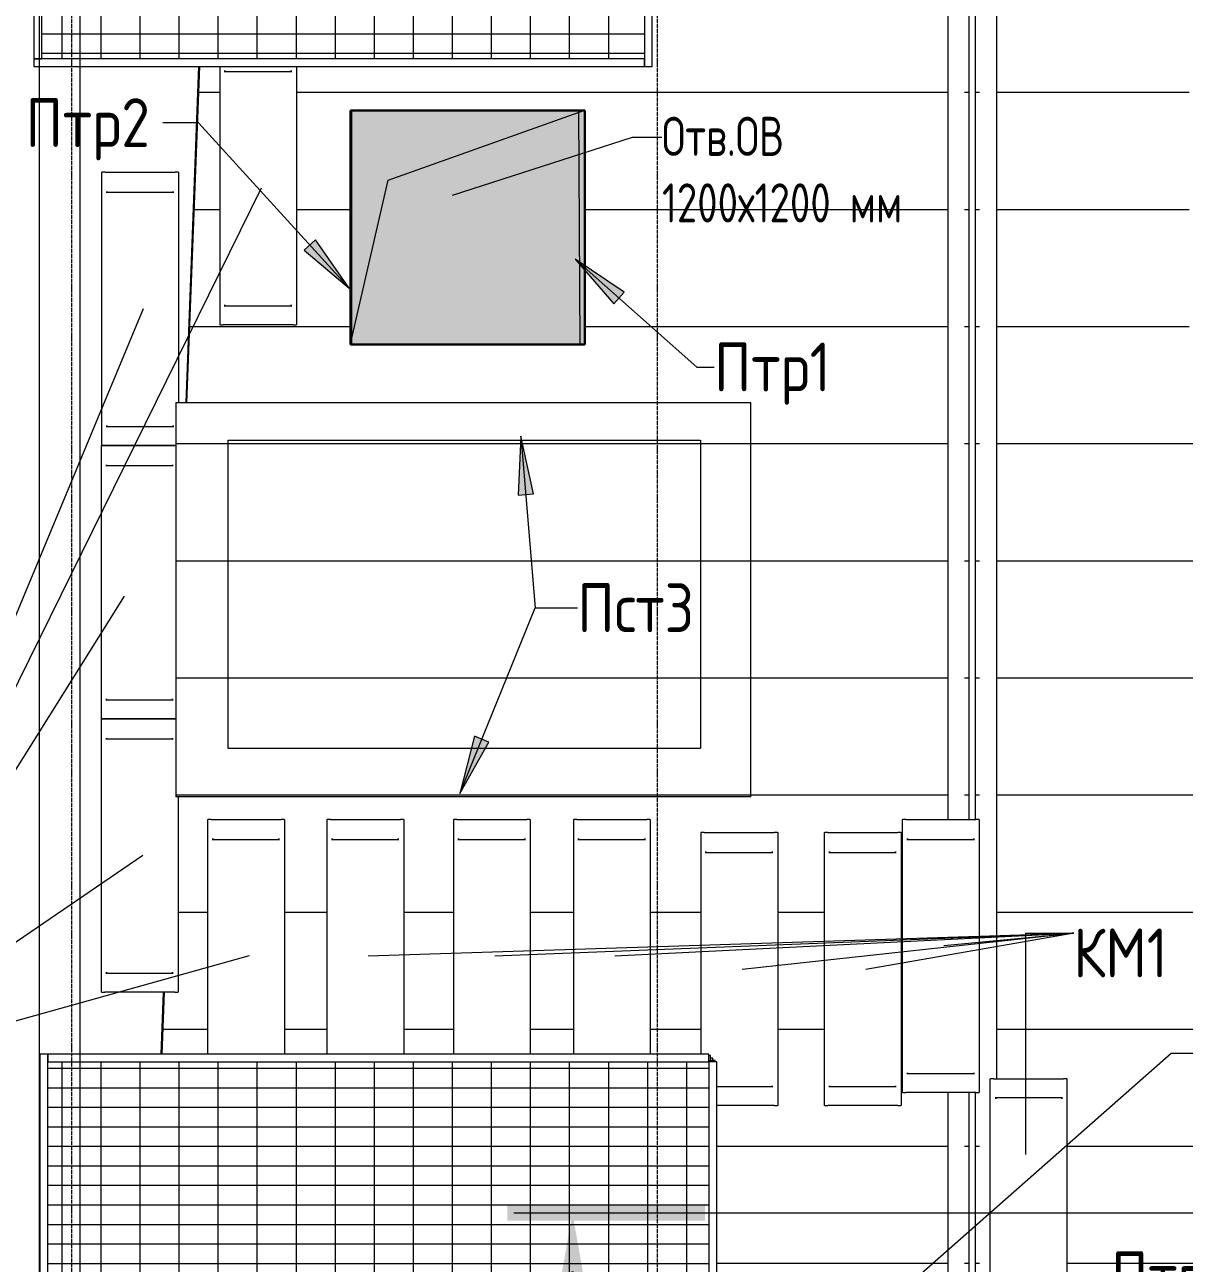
# Model space of a CAD drawing. Header units: millimetres. Extents: x -10178924 to 11692288, y -947381 to 58396.
# Drawn here: x 45609 to 51549, y -536399 to -530054 of the extents above; entities that cross this region are included whole.
import ezdxf

# ---------------------------------------------------------------- set-up
doc = ezdxf.new("R2010")
doc.units = ezdxf.units.MM
doc.linetypes.add('ADSK_Линия сетки', pattern=[25, 20, -2.5, 0, -2.5])
doc.linetypes.add('ADSK_Штриховая_ш3 п1_5', pattern=[4.5, 3, -1.5])
for name, color, linetype, lineweight in [('Аннотация', 7, 'Continuous', 18), ('Антураж', 7, 'Continuous', 18), ('Крыша', 7, 'Continuous', 9), ('Крыша штриховка', 7, 'Continuous', 9), ('Марки', 7, 'Continuous', 20), ('Обобщенные модели', 7, 'Continuous', 18), ('Ограждение', 7, 'Continuous', 9), ('Оси', 253, 'Continuous', 9), ('Перекрытие', 7, 'Continuous', 18), ('Перекрытие штриховка', 7, 'Continuous', 18), ('Разрезы', 7, 'Continuous', 9), ('Узлы', 7, 'Continuous', 18)]:
    doc.layers.add(name, color=color, linetype=linetype, lineweight=lineweight)
doc.layers.add('Линии', color=7, linetype='Continuous', lineweight=9, true_color=0x00a600)
doc.styles.add('GOST Common_3', font='GOST_Common.ttf', dxfattribs={"width": 0.8, "height": 350})
doc.styles.add('GOST Common_4', font='GOST_Common.ttf', dxfattribs={"width": 0.9, "height": 200})
pattern_1 = [(0, (0, 0), (0, 100), []), (90, (0, 0), (-200, 1e-14), [])]

# ---------------------------------------------------------------- blocks, each defined once
blk = doc.blocks.new('Planka_konka_K1 - Кровля - Планка конька К1-2963682-План кровли АР')
at = {"layer": 'Обобщенные модели'}
for p, q in [((3030.2, 125.1), (-12389.4, 125.1)), ((12650, 125.1), (4430.2, 125.1)), ((3030.2, 17), (-12425, 17)), ((12650, 17), (4430.2, 17)), ((-12401.2, -17), (3030.2, -17)), ((4430.2, -17), (12650, -17)), ((12650, -125.1), (3099.9, -125.1))]:
    blk.add_line(p, q, dxfattribs=at)
blk = doc.blocks.new('Construction_Roof-Accessories_Lindab_KO - Construction_Roof-Accessories_Lindab_KO-4209799-План кровли АР')
at = {"layer": 'Обобщенные модели', "lineweight": 9}
for p, q in [((46637.3, 33031.7), (46630.3, 33031.7)), ((46630.3, 33030.5), (46976.4, 33030.5)), ((46976.4, 33031.7), (46969.6, 33031.7))]:
    blk.add_line(p, q, dxfattribs=at)
blk = doc.blocks.new('Construction_Roof-Accessories_Lindab_BR - Construction_Roof-Accessories_Lindab_BR-4209801-План кровли АР')
at = {"layer": 'Обобщенные модели', "lineweight": 9}
for p, q in [((46607.4, 34256.2), (46607.4, 32933.2)), ((47001.5, 34256), (47001.5, 32933.2)), ((46609.6, 32933.2), (46607.4, 32933.2)), ((46609.6, 32933.2), (46625.2, 32933.2)), ((46628, 32933.2), (46625.2, 32933.2)), ((46634.8, 32933.2), (46628, 32933.2)), ((46972.1, 32933.2), (46634.8, 32933.2)), ((46979.2, 32933.2), (46972.1, 32933.2)), ((46983.8, 32933.2), (46979.2, 32933.2)), ((46983.8, 32933.2), (46999.6, 32933.2)), ((47001.5, 32933.2), (46999.6, 32933.2))]:
    blk.add_line(p, q, dxfattribs=at)
blk = doc.blocks.new('Construction_Roof-Accessories_Lindab_BR - Construction_Roof-Accessories_Lindab_BR-V32-План кровли АР')
at = {"layer": 'Обобщенные модели', "lineweight": 9}
for p, q in [((46000.6, 32314), (46002.8, 32314)), ((46000.6, 32314), (46000.6, 30914)), ((46018.4, 32314), (46002.8, 32314)), ((46018.4, 32314), (46021.2, 32314)), ((46021.2, 32314), (46028, 32314)), ((46028, 32314), (46365.3, 32314)), ((46365.3, 32314), (46372.4, 32314)), ((46372.4, 32314), (46377, 32314)), ((46381.8, 32314), (46377, 32314)), ((46002.8, 30914), (46000.6, 30914)), ((46002.8, 30914), (46018.4, 30914)), ((46021.2, 30914), (46018.4, 30914)), ((46028, 30914), (46021.2, 30914)), ((46365.3, 30914), (46028, 30914)), ((46372.4, 30914), (46365.3, 30914)), ((46377, 30914), (46372.4, 30914)), ((46377, 30914), (46381.8, 30914))]:
    blk.add_line(p, q, dxfattribs=at)
blk = doc.blocks.new('Construction_Roof-Accessories_Lindab_BR - Construction_Roof-Accessories_Lindab_BR-V33-План кровли АР')
at = {"layer": 'Обобщенные модели', "lineweight": 9}
for p, q in [((46002.5, 33714.6), (46004.6, 33714.6)), ((46002.5, 33714.6), (46002.5, 32314.6)), ((46020.3, 33714.6), (46004.6, 33714.6)), ((46020.3, 33714.6), (46023.1, 33714.6)), ((46023.1, 33714.6), (46029.9, 33714.6)), ((46029.9, 33714.6), (46367.2, 33714.6)), ((46367.2, 33714.6), (46374.3, 33714.6)), ((46374.3, 33714.6), (46378.9, 33714.6)), ((46394.7, 33714.6), (46378.9, 33714.6)), ((46394.7, 33714.6), (46396.6, 33714.6)), ((46396.6, 33714.6), (46396.6, 32535)), ((46004.6, 32314.6), (46002.5, 32314.6)), ((46004.6, 32314.6), (46020.3, 32314.6)), ((46023.1, 32314.6), (46020.3, 32314.6)), ((46029.9, 32314.6), (46023.1, 32314.6)), ((46367.2, 32314.6), (46029.9, 32314.6)), ((46374.3, 32314.6), (46367.2, 32314.6)), ((46378.9, 32314.6), (46374.3, 32314.6)), ((46378.9, 32314.6), (46381.8, 32314.6))]:
    blk.add_line(p, q, dxfattribs=at)
blk = doc.blocks.new('Construction_Roof-Accessories_Lindab_BR - Construction_Roof-Accessories_Lindab_BR-V34-План кровли АР')
at = {"layer": 'Обобщенные модели', "lineweight": 9}
for p, q in [((46000.6, 30913.3), (46002.8, 30913.3)), ((46000.6, 30913.3), (46000.6, 29513.3)), ((46018.4, 30913.3), (46002.8, 30913.3)), ((46018.4, 30913.3), (46021.2, 30913.3)), ((46021.2, 30913.3), (46028, 30913.3)), ((46028, 30913.3), (46365.3, 30913.3)), ((46365.3, 30913.3), (46372.4, 30913.3)), ((46372.4, 30913.3), (46377, 30913.3)), ((46381.8, 30913.3), (46377, 30913.3)), ((46394.7, 30515), (46394.7, 29513.3)), ((46002.8, 29513.3), (46000.6, 29513.3)), ((46002.8, 29513.3), (46018.4, 29513.3)), ((46021.2, 29513.3), (46018.4, 29513.3)), ((46028, 29513.3), (46021.2, 29513.3)), ((46365.3, 29513.3), (46028, 29513.3)), ((46372.4, 29513.3), (46365.3, 29513.3)), ((46377, 29513.3), (46372.4, 29513.3)), ((46377, 29513.3), (46392.8, 29513.3)), ((46394.7, 29513.3), (46392.8, 29513.3))]:
    blk.add_line(p, q, dxfattribs=at)
blk = doc.blocks.new('Construction_Roof-Accessories_Lindab_BR - Construction_Roof-Accessories_Lindab_BR-V35-План кровли АР')
at = {"layer": 'Обобщенные модели', "lineweight": 9}
for p, q in [((47156.4, 30398.9), (47158.5, 30398.9)), ((47156.4, 30398.9), (47156.4, 29195.8)), ((47174.2, 30398.9), (47158.5, 30398.9)), ((47174.2, 30398.9), (47177, 30398.9)), ((47177, 30398.9), (47183.8, 30398.9)), ((47183.8, 30398.9), (47521.1, 30398.9)), ((47521.1, 30398.9), (47528.2, 30398.9)), ((47528.2, 30398.9), (47532.8, 30398.9)), ((47548.6, 30398.9), (47532.8, 30398.9)), ((47548.6, 30398.9), (47550.5, 30398.9)), ((47550.5, 30398.9), (47550.5, 29195.8))]:
    blk.add_line(p, q, dxfattribs=at)
blk = doc.blocks.new('Construction_Roof-Accessories_Lindab_BR - Construction_Roof-Accessories_Lindab_BR-V36-План кровли АР')
at = {"layer": 'Обобщенные модели', "lineweight": 9}
for p, q in [((46545.3, 30398.9), (46547.5, 30398.9)), ((46545.3, 30398.9), (46545.3, 29195.8)), ((46563.2, 30398.9), (46547.5, 30398.9)), ((46563.2, 30398.9), (46566, 30398.9)), ((46566, 30398.9), (46572.7, 30398.9)), ((46572.7, 30398.9), (46910.1, 30398.9)), ((46910.1, 30398.9), (46917.1, 30398.9)), ((46917.1, 30398.9), (46921.7, 30398.9)), ((46937.5, 30398.9), (46921.7, 30398.9)), ((46937.5, 30398.9), (46939.5, 30398.9)), ((46939.5, 30398.9), (46939.5, 29195.8))]:
    blk.add_line(p, q, dxfattribs=at)
blk = doc.blocks.new('Construction_Roof-Accessories_Lindab_BR - Construction_Roof-Accessories_Lindab_BR-V37-План кровли АР')
at = {"layer": 'Обобщенные модели', "lineweight": 9}
for p, q in [((47804.3, 30398.9), (47806.5, 30398.9)), ((47804.3, 30398.9), (47804.3, 29195.8)), ((47822.1, 30398.9), (47806.5, 30398.9)), ((47822.1, 30398.9), (47824.9, 30398.9)), ((47824.9, 30398.9), (47831.7, 30398.9)), ((47831.7, 30398.9), (48169, 30398.9)), ((48169, 30398.9), (48176.1, 30398.9)), ((48176.1, 30398.9), (48180.7, 30398.9)), ((48196.5, 30398.9), (48180.7, 30398.9)), ((48196.5, 30398.9), (48198.4, 30398.9)), ((48198.4, 30398.9), (48198.4, 29195.6))]:
    blk.add_line(p, q, dxfattribs=at)
blk = doc.blocks.new('Construction_Roof-Accessories_Lindab_BR - Construction_Roof-Accessories_Lindab_BR-V38-План кровли АР')
at = {"layer": 'Обобщенные модели', "lineweight": 9}
for p, q in [((48419.1, 30398.9), (48421.2, 30398.9)), ((48419.1, 30398.9), (48419.1, 29195.6)), ((48436.9, 30398.9), (48421.2, 30398.9)), ((48436.9, 30398.9), (48439.7, 30398.9)), ((48439.7, 30398.9), (48446.5, 30398.9)), ((48446.5, 30398.9), (48783.8, 30398.9)), ((48783.8, 30398.9), (48790.9, 30398.9)), ((48790.9, 30398.9), (48795.5, 30398.9)), ((48811.3, 30398.9), (48795.5, 30398.9)), ((48811.3, 30398.9), (48813.2, 30398.9)), ((48813.2, 30398.9), (48813.2, 29195.7))]:
    blk.add_line(p, q, dxfattribs=at)
blk = doc.blocks.new('Construction_Roof-Accessories_Lindab_KO - Construction_Roof-Accessories_Lindab_KO-V39-План кровли АР')
at = {"layer": 'Обобщенные модели', "lineweight": 9}
for p, q in [((49153.6, 29029.3), (49441.1, 29029.3)), ((49441.1, 29030.4), (49434.3, 29030.4))]:
    blk.add_line(p, q, dxfattribs=at)
blk = doc.blocks.new('Construction_Roof-Accessories_Lindab_BR - Construction_Roof-Accessories_Lindab_BR-V40-План кровли АР')
at = {"layer": 'Обобщенные модели', "lineweight": 9}
for p, q in [((49072.1, 30332), (49074.2, 30332)), ((49072.1, 30332), (49072.1, 29195.7)), ((49089.9, 30332), (49074.2, 30332)), ((49089.9, 30332), (49092.7, 30332)), ((49092.7, 30332), (49099.5, 30332)), ((49099.5, 30332), (49436.8, 30332)), ((49436.8, 30332), (49443.9, 30332)), ((49443.9, 30332), (49448.5, 30332)), ((49464.3, 30332), (49448.5, 30332)), ((49464.3, 30332), (49466.2, 30332)), ((49466.2, 30332), (49466.2, 28932)), ((49436.8, 28932), (49153.6, 28932)), ((49443.9, 28932), (49436.8, 28932)), ((49448.5, 28932), (49443.9, 28932)), ((49448.5, 28932), (49464.3, 28932)), ((49466.2, 28932), (49464.3, 28932))]:
    blk.add_line(p, q, dxfattribs=at)
blk = doc.blocks.new('Антураж 5 - Антураж 5-5657084-План кровли АР')
at = {"layer": 'Антураж'}
for p, q in [((46435.3, 32535), (46501, 34256.2)), ((46503.4, 34256.2), (46437.7, 32535)), ((46307.7, 29195.8), (46319.9, 29513.3)), ((46322.3, 29513.3), (46310.1, 29195.8))]:
    blk.add_line(p, q, dxfattribs=at)
blk = doc.blocks.new('Ограждение - Ограждение-5946517-План кровли АР')
at = {"layer": 'Ограждение'}
for p, q in [((45686.6, 29195.8), (45686.6, 22139.5)), ((45726.6, 29195.8), (45686.6, 29195.8)), ((49113.6, 29195.8), (45726.6, 29195.8)), ((45726.6, 22139.5), (45726.6, 29195.8)), ((45726.6, 29195.8), (45726.6, 29155.8)), ((49113.6, 29155.8), (49113.6, 29195.8)), ((45726.6, 29155.8), (49113.6, 29155.8)), ((49121.1, 29188.3), (49113.6, 29188.3)), ((49113.6, 29163.3), (49121.1, 29163.3)), ((49113.6, 29155.8), (49113.6, 22099.5)), ((49153.6, 29155.8), (49113.6, 29155.8)), ((49121.1, 29163.3), (49121.1, 29188.3)), ((49121.1, 29163.3), (49121.1, 29155.8)), ((49146.1, 29163.3), (49121.1, 29163.3)), ((49146.1, 29155.8), (49146.1, 29163.3)), ((49153.6, 22099.5), (49153.6, 29155.8))]:
    blk.add_line(p, q, dxfattribs=at)
blk = doc.blocks.new('Ограждение - Ограждение-5947191-План кровли АР')
at = {"layer": 'Ограждение'}
for p, q in [((45655.9, 38524.7), (45655.9, 34296)), ((45695.9, 38524.7), (45655.9, 38524.7)), ((48783.1, 38524.7), (45695.9, 38524.7)), ((45695.9, 34296), (45695.9, 38524.7)), ((45695.9, 38524.7), (45695.9, 38484.7)), ((48783.1, 38484.7), (48783.1, 38524.7)), ((48790.6, 38517.2), (48783.1, 38517.2)), ((48790.6, 38492.2), (48790.6, 38517.2)), ((45695.9, 38484.7), (48783.1, 38484.7)), ((48783.1, 38492.2), (48790.6, 38492.2)), ((48783.1, 38484.7), (48783.1, 34256)), ((48823.1, 38484.7), (48783.1, 38484.7)), ((48790.6, 38492.2), (48790.6, 38484.7)), ((48815.6, 38492.2), (48790.6, 38492.2)), ((48815.6, 38484.7), (48815.6, 38492.2)), ((48823.1, 34256), (48823.1, 38484.7)), ((48783.1, 34296), (45655.9, 34296)), ((45655.9, 34296), (45695.9, 34296)), ((45655.9, 34296), (45655.9, 34256)), ((48783.1, 34256), (48783.1, 34296)), ((45655.9, 34256), (48783.1, 34256)), ((48783.1, 34256), (48823.1, 34256))]:
    blk.add_line(p, q, dxfattribs=at)
blk = doc.blocks.new('Construction_Roof-Accessories_Lindab_BR - Construction_Roof-Accessories_Lindab_BR-V45-План кровли АР')
at = {"layer": 'Обобщенные модели', "lineweight": 9}
for p, q in [((50554.5, 24863), (50556.4, 24863)), ((50554.5, 23463), (50554.5, 24863)), ((50572.2, 24863), (50556.4, 24863)), ((50572.2, 24863), (50576.8, 24863)), ((50576.8, 24863), (50583.9, 24863)), ((50583.9, 24863), (50921.2, 24863)), ((50921.2, 24863), (50928, 24863)), ((50928, 24863), (50930.8, 24863)), ((50946.5, 24863), (50930.8, 24863)), ((50946.5, 24863), (50948.6, 24863)), ((50948.6, 23463), (50948.6, 24863)), ((50556.4, 23463), (50554.5, 23463)), ((50556.4, 23463), (50572.2, 23463)), ((50576.8, 23463), (50572.2, 23463)), ((50583.9, 23463), (50576.8, 23463)), ((50921.2, 23463), (50583.9, 23463)), ((50928, 23463), (50921.2, 23463)), ((50930.8, 23463), (50928, 23463)), ((50930.8, 23463), (50946.5, 23463)), ((50948.6, 23463), (50946.5, 23463))]:
    blk.add_line(p, q, dxfattribs=at)
blk = doc.blocks.new('Construction_Roof-Accessories_Lindab_BR - Construction_Roof-Accessories_Lindab_BR-V95-План кровли АР')
at = {"layer": 'Обобщенные модели', "lineweight": 9}
for p, q in [((50104.5, 30398.9), (50106.7, 30398.9)), ((50104.5, 30398.9), (50104.5, 28998.9)), ((50122.4, 30398.9), (50106.7, 30398.9)), ((50122.4, 30398.9), (50125.2, 30398.9)), ((50125.2, 30398.9), (50131.9, 30398.9)), ((50131.9, 30398.9), (50469.3, 30398.9)), ((50469.3, 30398.9), (50476.4, 30398.9)), ((50476.4, 30398.9), (50481, 30398.9)), ((50496.8, 30398.9), (50481, 30398.9)), ((50496.8, 30398.9), (50498.7, 30398.9)), ((50498.7, 30398.9), (50498.7, 28998.9)), ((50106.7, 28998.9), (50104.5, 28998.9)), ((50106.7, 28998.9), (50122.4, 28998.9)), ((50125.2, 28998.9), (50122.4, 28998.9)), ((50131.9, 28998.9), (50125.2, 28998.9)), ((50469.3, 28998.9), (50131.9, 28998.9)), ((50476.4, 28998.9), (50469.3, 28998.9)), ((50481, 28998.9), (50476.4, 28998.9)), ((50481, 28998.9), (50496.8, 28998.9)), ((50498.7, 28998.9), (50496.8, 28998.9))]:
    blk.add_line(p, q, dxfattribs=at)
blk = doc.blocks.new('Разрез - Номер вида спереди_3_5 мм-16061-План кровли АР')
at = {"layer": 'Разрезы'}
for points in [[(9.798, 0.404), (9.798, -0.394), (-0.333, -0.394), (-0.333, 0.404)], [(2.176, -4.675), (3, 0), (3.824, -4.675)]]:
    blk.add_hatch(color=256, dxfattribs=at).paths.add_polyline_path(points)
at = {"layer": 'Разрезы', "lineweight": 30}
blk.add_line((3, -3), (3, -9.663), dxfattribs=at)
blk = doc.blocks.new('Кровля')
at = {"layer": 'Аннотация', "lineweight": 9}
for points in [[(47271.1, 33120.5), (47098.2, 33368.8), (47039.9, 33315.6)], [(48429.1, 33269.4), (48627, 33040.5), (48679.5, 33099.5)], [(48150.3, 32362.5), (48135.9, 32060.2), (48214.6, 32066.8)], [(47836.8, 30531.4), (47986.4, 30794.4), (47913.3, 30824.2)]]:
    blk.add_hatch(color=256, dxfattribs=at).paths.add_polyline_path(points)
at = {"layer": 'Крыша штриховка'}
h = blk.add_hatch(dxfattribs=at)
h.set_pattern_fill('FP_26', color=256, style=0, pattern_type=2)
h.set_pattern_definition([(0, (10149.95, 0), (0, 600), [])])
h.paths.add_polyline_path([(50445.1, 13616.2), (50445.1, 28998.9), (50422.8, 28998.9), (50422.8, 13648.2)])
h.paths.add_polyline_path([(50337, 13771), (50337, 28998.9), (50104.5, 28998.9), (50104.5, 30398.9), (50337, 30398.9), (50337, 38618.7), (50388.4, 38618.7), (46293.6, 42523), (46410, 39476.8), (47180.4, 39476.3), (47182.9, 39472.4), (47182.9, 39450.4), (47178.5, 39446.8), (47050.3, 39446.8), (47050.3, 39023), (47027.3, 39023), (47027.3, 39446.8), (46694.4, 39446.8), (46694.4, 39023), (46671.4, 39023), (46671.4, 39446.8), (46411.1, 39446.8), (46427.3, 39022.4), (47180.4, 39021.9), (47182.9, 39018.8), (47182.9, 38996), (47178.5, 38992.4), (46428.5, 38992.4), (46446.3, 38524.7), (47985.3, 38524.7), (47985.3, 39444.6), (48379.4, 39444.6), (48379.4, 38524.7), (48641.7, 38524.7), (48641.7, 39444.6), (49035.8, 39444.6), (49035.8, 38044.6), (48823.1, 38044.6), (48822.4, 34256), (47001.5, 34256), (47001.5, 32933.2), (46607.4, 32933.2), (46607.4, 34256), (46503.4, 34256), (46437.7, 32535), (49329.1, 32535), (49329.1, 30515), (46394.7, 30515), (46394.7, 29513.3), (46322.3, 29513.3), (46310.1, 29195.8), (46545.3, 29195.8), (46545.3, 30398.9), (46939.5, 30398.9), (46939.5, 29195.8), (47156.4, 29195.8), (47156.4, 30398.9), (47550.5, 30398.9), (47550.5, 29195.8), (47804.3, 29195.8), (47804.3, 30398.9), (48198.4, 30398.9), (48198.4, 29195.8), (48419.1, 29195.8), (48419.1, 30398.9), (48813.2, 30398.9), (48813.2, 29195.8), (49072.1, 29195.8), (49072.1, 30332), (49466.2, 30332), (49466.2, 28932), (49153.6, 28932), (49152.9, 22099.5), (46490.2, 22099.5), (46599.2, 19245.6), (46596.8, 19245.6), (46510.4, 19250.8), (50313.4, 13804.7)])
h.paths.add_polyline_path([(48169.6, 20770), (47066.7, 20770), (47066.7, 21869.8), (48169.6, 21869.8), (48169.6, 21282)])
h.paths.add_polyline_path([(45420, 20812.3), (45151, 27843.9), (45104.3, 27843.9), (45060.3, 27854.9), (45060.9, 27840.8), (45078.7, 27841.6), (45145.1, 27841.4), (45413.2, 20822), (45419.2, 20813.5)])
h.paths.add_polyline_path([(50196.7, 21550.5), (48565.6, 21551), (48562.4, 21554.9), (48560.5, 21561.6), (48560.5, 21569.4), (48562.4, 21576.1), (48565.6, 21580), (48567.4, 21580.5), (48628.5, 21580.5), (48628.5, 22005), (48565.6, 22005.5), (48562.4, 22009.3), (48560.5, 22016.1), (48560.5, 22023.8), (48562.4, 22030.6), (48565.6, 22034.4), (48567.4, 22035), (50203.6, 22034.4), (50206.8, 22030.6), (50208.9, 22019.9), (50206.8, 22009.3), (50201.7, 22005), (50073.5, 22005), (50073.5, 21581.1), (50050.5, 21581.1), (50050.5, 22005), (49717.6, 22005), (49717.6, 21581.1), (49694.6, 21581.1), (49694.6, 22005), (49361.8, 22005), (49361.8, 21581.1), (49338.8, 21581.1), (49338.8, 22005), (49005.9, 22005), (49005.9, 21582), (48982.9, 21582), (48982.9, 22005), (48651.5, 22005), (48651.5, 21580.5), (50203.6, 21580), (50206.8, 21576.1), (50208.9, 21565.5), (50206.8, 21554.9), (50201.7, 21550.5), (50198.1, 21550.5)])
h.paths.add_polyline_path([(49415.1, 26660), (49410.9, 26660.4), (49410.9, 28046.6), (50279.6, 28046.6), (50279.6, 26660), (49776.5, 26660)])
h.paths.add_polyline_path([(45060.5, 28159.3), (45092.9, 28167.7), (45060.9, 28168.5), (45060.5, 28159.8)])
h.paths.add_polyline_path([(45151.7, 28170.7), (45437, 35643.4), (45286.9, 39575.5), (45286.9, 39545), (45281.6, 39545), (45430.6, 35643.1), (45145.3, 28170.7), (45151.2, 28170.7)])
h.paths.add_polyline_path([(49946, 28932), (49704.7, 28932), (49704.7, 30332), (50098.9, 30332), (50098.9, 28932), (49957.1, 28932)])
h.paths.add_polyline_path([(50445.1, 30398.9), (50445.1, 38564.7), (50422.8, 38586), (50422.8, 30398.9)])
h.paths.add_polyline_path([(46381.9, 30913.3), (46381.9, 30914), (46380.2, 30913.3)])
h.paths.add_polyline_path([(47558.2, 32831.5), (47284.6, 32831.5), (47284.6, 34030), (48477.1, 34030), (48477.1, 32831.5), (47608.3, 32831.5)])
h.paths.add_polyline_path([(45060.9, 37345), (45281.3, 37345), (45252.7, 38095), (45031.9, 38095), (45031.9, 37345)])
h.paths.add_polyline_path([(47763.1, 38544.6), (47398.4, 38544.6), (47398.4, 39944.6), (47792.5, 39944.6), (47792.5, 38544.6), (47764.8, 38544.6)])
h.paths.add_polyline_path([(45281.2, 39595), (45286.1, 39595), (45151.1, 43118.1), (45145.2, 43117.9), (45279.7, 39595)])
h.paths.add_polyline_path([(45067.7, 43118), (45078.7, 43118.4), (45103, 43118.4), (45067.3, 43127.7), (45067.6, 43118.1)])
h.paths.add_polyline_path([(45176.8, 43440.6), (45181.9, 43442), (45215.3, 43551.1), (45209.9, 43556.2), (45175.9, 43444.9), (45176.5, 43442)])
h = blk.add_hatch(dxfattribs=at)
h.set_pattern_fill('FP_19', color=256, style=0, pattern_type=2)
h.set_pattern_definition([(180, (12858, 0), (-7e-14, -600), [])])
h.paths.add_polyline_path([(55692.2, 8224.7), (55789.3, 8458.8), (55786.6, 8458.1), (55690.4, 8226.4)])
h.paths.add_polyline_path([(55876.3, 8456), (55881.3, 8468), (55862.9, 8463.2), (55871.1, 8458.8)])
h.paths.add_polyline_path([(55773.4, 8781.3), (55774.4, 8787.4), (55626.4, 12784.8), (55637.6, 12785), (55712.9, 12786.1), (55712.9, 12786.3), (55698, 12786.8), (55626.4, 12787), (55774.6, 16788.4), (55861.1, 16787.7), (55860.9, 16796.7), (55844.9, 16792.8), (55774.2, 16792.8), (55773.3, 16797), (55771.9, 16796.7), (55623.5, 12784.7), (55771.7, 8781.8), (55773.3, 8781.4)])
h.paths.add_polyline_path([(55861.2, 8781.6), (55861.1, 8784), (55854.8, 8783.3), (55861.1, 8781.7)])
h.paths.add_polyline_path([(54635.5, 9239.6), (54504.1, 12786.7), (54554.6, 14147.7), (51574, 14147.7), (51574, 16257.7), (51565.3, 16257.7), (51565.3, 16407.7), (51574, 16407.7), (51574, 16447.7), (54639.7, 16447.7), (54658.4, 16953.6), (54569.7, 19360.6), (53212.1, 19360.6), (53212.1, 20260.6), (54536.5, 20260.6), (54383.7, 24405), (51574, 24405.6), (51574, 26515), (51565.3, 26515), (51565.3, 26665), (51574, 26665), (51574, 26705), (54428.3, 26705), (54640.4, 32458.3), (51574, 32458.3), (51574, 34758.3), (54595.3, 34758.3), (54583.9, 35065.7), (52247.1, 35065.7), (52247.1, 36265), (54539.8, 36265.7), (54469.2, 38183.6), (54627, 42520), (50536.5, 38618.7), (50587.1, 38618.7), (50587.1, 29068.6), (50948.6, 29068.6), (50948.6, 27668.6), (50587.1, 27668.6), (50587.1, 27663), (50948.6, 27663), (50948.6, 22063), (50587.1, 22062.9), (50587.1, 13412.8), (50610.6, 13379.2), (50587.1, 13362.8), (50587.1, 13318.7), (50524.1, 13318.7), (50461.9, 13275.3), (50450.6, 13259.1), (54634.6, 9240.4)])
h.paths.add_polyline_path([(55699.6, 12786.8), (55699.6, 12786.9), (55699.6, 12786.8)])
h.paths.add_polyline_path([(50500.4, 13537), (50500.4, 38585.3), (50479, 38565), (50479, 30398.9), (50498.7, 30398.9), (50498.7, 28998.9), (50479, 28998.9), (50479, 13567.6), (50499.2, 13538.7)])
h.paths.add_polyline_path([(55773.4, 17115.3), (55774.5, 17119.6), (55507.4, 24362.7), (55504.5, 24362.7), (55771.9, 17115.7), (55773.3, 17115.4)])
h.paths.add_polyline_path([(55861.2, 17115.6), (55861.1, 17118.1), (55855.5, 17117.1), (55860.7, 17115.8)])
h.paths.add_polyline_path([(55503.8, 24382.7), (55506.7, 24382.7), (55485.8, 24950.7), (55508.6, 25570.3), (55505.7, 25570.3), (55482.9, 24949.9), (55502.9, 24405.6)])
h.paths.add_polyline_path([(55509.4, 25590.3), (55774.6, 32783.3), (55861.2, 32784.3), (55860.8, 32788.2), (55844.9, 32784.3), (55774.2, 32784.3), (55773.3, 32788.6), (55771.8, 32788.2), (55506.4, 25590.3)])
h.paths.add_polyline_path([(55861.2, 33107.2), (55861.1, 33109.7), (55854.4, 33108.9), (55861.1, 33107.2)])
h.paths.add_polyline_path([(55589.3, 38159.5), (55600, 38159.7), (55675.4, 38160.2), (55675.3, 38161.4), (55589.2, 38161.8), (55589.3, 38159.7)])
h.paths.add_polyline_path([(55662, 38161.9), (55662, 38162), (55662, 38161.9)])
h.paths.add_polyline_path([(55859.8, 43232.3), (55859.8, 43238.6), (55838.3, 43233), (55853, 43232.6)])
h.paths.add_polyline_path([(55835.6, 43550.7), (55831.3, 43558.8), (55824, 43553.8), (55835.5, 43550.8)])
h = blk.add_hatch(dxfattribs=at)
h.set_pattern_fill('FP_36', color=256, style=0, pattern_type=2)
h.set_pattern_definition([(0, (134.2, 0), (0, 600), [])])
h.paths.add_polyline_path([(47608.3, 30515), (49329.1, 30515), (49329.1, 32535), (46381.9, 32535), (46381.9, 30515), (47246.9, 30515)])
at = {"layer": 'Перекрытие штриховка', "lineweight": 9, "true_color": 0x787878}
h = blk.add_hatch(dxfattribs=at)
h.set_pattern_fill('FP_52', color=8, style=0, pattern_type=2)
h.set_pattern_definition(pattern_1)
h.paths.add_polyline_path([(45695.9, 34296), (48783.1, 34297.1), (48783.1, 38484.7), (45695.9, 38484.7), (45695.9, 34297.1)])
h.paths.add_polyline_path([(48783.8, 38484.7), (48790.6, 38484.7), (48790.6, 38492.2), (48783.1, 38492.2), (48783.1, 38484.7)])
h.paths.add_polyline_path([(48797.9, 38492.2), (48803.1, 38492.2), (48803.1, 38504.7), (48790.6, 38504.7), (48791, 38492.2), (48797.9, 38492.2)])
h = blk.add_hatch(dxfattribs=at)
h.set_pattern_fill('FP_52', color=8, style=0, pattern_type=2)
h.set_pattern_definition(pattern_1)
h.paths.add_polyline_path([(45726.6, 22139.5), (49113.6, 22139.5), (49113.6, 29155.8), (45726.6, 29155.8), (45726.6, 22161.1)])
h.paths.add_polyline_path([(49119.5, 29155.8), (49121.1, 29155.8), (49121.1, 29163.3), (49113.6, 29163.3), (49114.3, 29155.8), (49116.3, 29155.8)])
h.paths.add_polyline_path([(49128.4, 29163.3), (49133.6, 29163.3), (49133.6, 29175.8), (49122.8, 29175.8), (49123.6, 29163.3), (49128.4, 29163.3)])
h.paths.add_polyline_path([(49122.8, 29169.5), (49122.8, 29175.8), (49121.1, 29175.8), (49121.1, 29169.5)])
h.paths.add_polyline_path([(49121.5, 29163.3), (49122.8, 29163.3), (49122.8, 29169.5), (49121.1, 29169.5), (49121.1, 29163.3)])
at = {"layer": 'Узлы', "true_color": 0xffffff}
blk.add_hatch(color=7, dxfattribs=at).paths.add_polyline_path([(47277.1, 32831.5), (48477.1, 32831.5), (48477.1, 34031.5), (47277.1, 34031.5), (47277.1, 32868.3)])
at = {"layer": 'Аннотация', "lineweight": 9}
for p, q in [((46498.5, 33968.3), (46315.9, 33968.3)), ((47271.1, 33120.5), (46498.5, 33968.3)), ((47800.2, 33596.4), (48722, 33894.2)), ((48722, 33894.2), (48873.1, 33894.2)), ((47098.2, 33368.8), (47039.9, 33315.6)), ((47039.9, 33315.6), (47271.1, 33120.5)), ((47271.1, 33120.5), (47098.2, 33368.8)), ((48429.1, 33269.4), (48627, 33040.5)), ((48679.5, 33099.5), (48429.1, 33269.4)), ((48429.1, 33269.4), (49051, 32716.3)), ((48627, 33040.5), (48679.5, 33099.5)), ((49051, 32716.3), (49140.3, 32716.3)), ((48150.3, 32362.5), (48135.9, 32060.2)), ((48214.6, 32066.8), (48150.3, 32362.5)), ((48150.3, 32362.5), (48223.8, 31482.9)), ((48135.9, 32060.2), (48214.6, 32066.8)), ((47836.8, 30531.4), (48223.8, 31482.9)), ((48223.8, 31482.9), (48439.8, 31482.9)), ((48223.8, 31482.9), (48439.8, 31482.9)), ((47913.3, 30824.2), (47836.8, 30531.4)), ((47836.8, 30531.4), (47986.4, 30794.4)), ((47986.4, 30794.4), (47913.3, 30824.2)), ((50048.6, 27937.8), (51482.6, 29200.3)), ((51482.6, 29200.3), (51612.2, 29200.3))]:
    blk.add_line(p, q, dxfattribs=at)
at = {"layer": 'Крыша'}
for p, q in [((47284.6, 32831.5), (47284.6, 34030)), ((47284.6, 34030), (48477.1, 34030)), ((48477.1, 34030), (48477.1, 32831.5)), ((48477.1, 32831.5), (47284.6, 32831.5)), ((46381.9, 32535), (46381.9, 30515)), ((46381.9, 32535), (49329.1, 32535)), ((49329.1, 30515), (49329.1, 32535)), ((49329.1, 30515), (46381.9, 30515))]:
    blk.add_line(p, q, dxfattribs=at)
at = {"layer": 'Линии', "color": 5, "true_color": 0x0000ff}
blk.add_line((45681.9, 43248.8), (45681.9, 20401.3), dxfattribs=at)
at = {"layer": 'Линии', "color": 7, "linetype": 'ADSK_Штриховая_ш3 п1_5'}
for p, q in [((45891.9, 20051.3), (45891.9, 42898.8)), ((46649.9, 32341.1), (49069.9, 32341.1)), ((46649.9, 30761.1), (46649.9, 32341.1)), ((49069.9, 32341.1), (49069.9, 30761.1)), ((49069.9, 30761.1), (46649.9, 30761.1))]:
    blk.add_line(p, q, dxfattribs=at)
at = {"layer": 'Линии', "color": 7, "linetype": 'ADSK_Штриховая_ш3 п1_5', "lineweight": 30}
for p, q in [((48477.1, 34031.5), (47277.1, 34031.5)), ((47277.1, 34031.5), (47277.1, 32831.5)), ((48477.1, 34031.5), (47277.1, 34031.5)), ((47277.1, 34031.5), (47277.1, 32831.5)), ((48477.1, 32831.5), (48477.1, 34031.5)), ((48477.1, 32831.5), (48477.1, 34031.5)), ((47277.1, 32831.5), (48477.1, 32831.5)), ((47277.1, 32831.5), (48477.1, 32831.5))]:
    blk.add_line(p, q, dxfattribs=at)
at = {"layer": 'Линии', "color": 7}
for p, q in [((47470.5, 33673.4), (48473.1, 34031.5)), ((47277.1, 32835.5), (47470.5, 33673.4))]:
    blk.add_line(p, q, dxfattribs=at)
at = {"layer": 'Марки'}
for p, q in [((46819.7, 33633.2), (44588.2, 29102.6)), ((46214.7, 33014.6), (44588.2, 29102.6)), ((46117.6, 31542), (44588.2, 29102.6)), ((46212.9, 30213.3), (44588.2, 29102.6)), ((47368.6, 29698.9), (50975.2, 29814.9)), ((48016.6, 29698.9), (50975.2, 29814.9)), ((48631.3, 29698.9), (50975.2, 29814.9)), ((49284.3, 29632), (50975.2, 29814.9)), ((49917, 29632), (50975.2, 29814.9)), ((50317.7, 29752.9), (50982.6, 29814.9)), ((50736.4, 29814.9), (50975.2, 29814.9)), ((50736.4, 28681.1), (50736.4, 29814.9)), ((50982.6, 29814.9), (50975.2, 29814.9)), ((46757.6, 29698.9), (44617.6, 29102.6))]:
    blk.add_line(p, q, dxfattribs=at)
at = {"layer": 'Оси', "linetype": 'ADSK_Линия сетки'}
for p, q in [((45849.6, -5630.6), (45849.6, 44223)), ((48849.6, -5630.6), (48849.6, 44223))]:
    blk.add_line(p, q, dxfattribs=at)
at = {"layer": 'Перекрытие'}
for p, q in [((48444.9, 34030), (48452.1, 32831.5)), ((49133.6, 29175.8), (49121.1, 29175.8)), ((49133.6, 29163.3), (49133.6, 29175.8))]:
    blk.add_line(p, q, dxfattribs=at)
at = {"layer": 'Разрезы', "lineweight": 20}
blk.add_line((48114.5, 28382.5), (56165.1, 28382.5), dxfattribs=at)
at = {"layer": 'Антураж'}
blk.add_blockref('Антураж 5 - Антураж 5-5657084-План кровли АР', (0, 0), dxfattribs=at)
at = {"layer": 'Обобщенные модели'}
for name, p, rotation in [('Planka_konka_K1 - Кровля - Планка конька К1-2963682-План кровли АР', (50462, 25968.7), 89.99999999999991), ('Construction_Roof-Accessories_Lindab_KO - Construction_Roof-Accessories_Lindab_KO-4209799-План кровли АР', (97556, 62001.8), 180)]:
    blk.add_blockref(name, p, dxfattribs=dict(at, rotation=rotation))
for name, p in [('Construction_Roof-Accessories_Lindab_BR - Construction_Roof-Accessories_Lindab_BR-4209801-План кровли АР', (0, 0)), ('Construction_Roof-Accessories_Lindab_KO - Construction_Roof-Accessories_Lindab_KO-4209799-План кровли АР', (0, 1200)), ('Construction_Roof-Accessories_Lindab_BR - Construction_Roof-Accessories_Lindab_BR-V33-План кровли АР', (0, 0)), ('Construction_Roof-Accessories_Lindab_KO - Construction_Roof-Accessories_Lindab_KO-4209799-План кровли АР', (-604.9, 581.4)), ('Construction_Roof-Accessories_Lindab_KO - Construction_Roof-Accessories_Lindab_KO-4209799-План кровли АР', (0, 0)), ('Construction_Roof-Accessories_Lindab_KO - Construction_Roof-Accessories_Lindab_KO-4209799-План кровли АР', (-604.9, -618.6)), ('Construction_Roof-Accessories_Lindab_BR - Construction_Roof-Accessories_Lindab_BR-V32-План кровли АР', (0, 0)), ('Construction_Roof-Accessories_Lindab_KO - Construction_Roof-Accessories_Lindab_KO-4209799-План кровли АР', (-606.8, -819.2)), ('Construction_Roof-Accessories_Lindab_KO - Construction_Roof-Accessories_Lindab_KO-4209799-План кровли АР', (-606.8, -2019.2)), ('Construction_Roof-Accessories_Lindab_BR - Construction_Roof-Accessories_Lindab_BR-V34-План кровли АР', (0, 0)), ('Construction_Roof-Accessories_Lindab_KO - Construction_Roof-Accessories_Lindab_KO-4209799-План кровли АР', (-606.8, -2219.8)), ('Construction_Roof-Accessories_Lindab_BR - Construction_Roof-Accessories_Lindab_BR-V36-План кровли АР', (0, 0)), ('Construction_Roof-Accessories_Lindab_BR - Construction_Roof-Accessories_Lindab_BR-V35-План кровли АР', (0, 0)), ('Construction_Roof-Accessories_Lindab_BR - Construction_Roof-Accessories_Lindab_BR-V37-План кровли АР', (0, 0)), ('Construction_Roof-Accessories_Lindab_BR - Construction_Roof-Accessories_Lindab_BR-V38-План кровли АР', (0, 0)), ('Construction_Roof-Accessories_Lindab_BR - Construction_Roof-Accessories_Lindab_BR-V95-План кровли АР', (0, 0)), ('Construction_Roof-Accessories_Lindab_BR - Construction_Roof-Accessories_Lindab_BR-V40-План кровли АР', (0, 0)), ('Construction_Roof-Accessories_Lindab_BR - Construction_Roof-Accessories_Lindab_BR-V95-План кровли АР', (-399.8, -67)), ('Construction_Roof-Accessories_Lindab_KO - Construction_Roof-Accessories_Lindab_KO-4209799-План кровли АР', (-62.1, -2734.2)), ('Construction_Roof-Accessories_Lindab_KO - Construction_Roof-Accessories_Lindab_KO-4209799-План кровли АР', (549, -2734.2)), ('Construction_Roof-Accessories_Lindab_KO - Construction_Roof-Accessories_Lindab_KO-4209799-План кровли АР', (1196.9, -2734.2)), ('Construction_Roof-Accessories_Lindab_KO - Construction_Roof-Accessories_Lindab_KO-4209799-План кровли АР', (1811.7, -2734.2)), ('Construction_Roof-Accessories_Lindab_KO - Construction_Roof-Accessories_Lindab_KO-4209799-План кровли АР', (3497.2, -2734.2)), ('Construction_Roof-Accessories_Lindab_KO - Construction_Roof-Accessories_Lindab_KO-4209799-План кровли АР', (2464.7, -2801.2)), ('Construction_Roof-Accessories_Lindab_KO - Construction_Roof-Accessories_Lindab_KO-4209799-План кровли АР', (3097.3, -2801.2)), ('Construction_Roof-Accessories_Lindab_KO - Construction_Roof-Accessories_Lindab_KO-4209799-План кровли АР', (-606.8, -3419.8)), ('Construction_Roof-Accessories_Lindab_KO - Construction_Roof-Accessories_Lindab_KO-4209799-План кровли АР', (3497.2, -3934.2)), ('Construction_Roof-Accessories_Lindab_BR - Construction_Roof-Accessories_Lindab_BR-V45-План кровли АР', (0, 4205.6)), ('Construction_Roof-Accessories_Lindab_KO - Construction_Roof-Accessories_Lindab_KO-V39-План кровли АР', (0, 0)), ('Construction_Roof-Accessories_Lindab_KO - Construction_Roof-Accessories_Lindab_KO-4209799-План кровли АР', (3097.3, -4001.2))]:
    blk.add_blockref(name, p, dxfattribs=at)
at = {"layer": 'Ограждение'}
for name in ['Ограждение - Ограждение-5947191-План кровли АР', 'Ограждение - Ограждение-5946517-План кровли АР']:
    blk.add_blockref(name, (0, 0), dxfattribs=at)
at = {"layer": 'Разрезы', "lineweight": 50, "xscale": 99.99999999999993, "yscale": 99.99999999999993, "zscale": 99.99999999999993}
blk.add_blockref('Разрез - Номер вида спереди_3_5 мм-16061-План кровли АР', (48114.5, 28382.5), dxfattribs=at)
at = {"layer": 'Аннотация', "lineweight": 9, "attachment_point": 1, "line_spacing_factor": 1.022766}
for s, insert, char_height, width, style in [('\\pxt1.44,2.88,4.32,5.76,7.2,8.64,10.08,11.52,12.96,14.4,15.84,17.28,18.72,20.16,21.6,23.04,24.48,25.92,27.36,28.8,30.24,31.68,33.12,34.56,36,37.44,38.88,40.32,41.76,43.2,44.64,46.08;{Птр2}', (45613.4, 34093.5), 250, 887.4, 'GOST Common_4'), ('\\pxt1.8,3.6,5.4,7.2,9,10.8,12.6,14.4,16.2,18,19.8,21.6,23.4,25.2,27,28.8,30.6,32.4,34.2,36,37.8,39.6,41.4,43.2,45,46.8,48.6,50.4,52.2,54,55.8,57.6;{Отв.ОВ 1200х1200 мм}', (48873.1, 33998.3), 200, 1530, 'GOST Common_3'), ('\\pxt1.44,2.88,4.32,5.76,7.2,8.64,10.08,11.52,12.96,14.4,15.84,17.28,18.72,20.16,21.6,23.04,24.48,25.92,27.36,28.8,30.24,31.68,33.12,34.56,36,37.44,38.88,40.32,41.76,43.2,44.64,46.08;{Птр1}', (49140.3, 32841.5), 250, 887.4, 'GOST Common_4'), ('\\pxt1.44,2.88,4.32,5.76,7.2,8.64,10.08,11.52,12.96,14.4,15.84,17.28,18.72,20.16,21.6,23.04,24.48,25.92,27.36,28.8,30.24,31.68,33.12,34.56,36,37.44,38.88,40.32,41.76,43.2,44.64,46.08;{Пст3}', (48439.8, 31608.1), 250, 792, 'GOST Common_4'), ('\\pxt1.44,2.88,4.32,5.76,7.2,8.64,10.08,11.52,12.96,14.4,15.84,17.28,18.72,20.16,21.6,23.04,24.48,25.92,27.36,28.8,30.24,31.68,33.12,34.56,36,37.44,38.88,40.32,41.76,43.2,44.64,46.08;{Птр1}', (51174.1, 28184.3), 250, 887.4, 'GOST Common_4')]:
    blk.add_mtext(s, dxfattribs=dict(at, insert=insert, char_height=char_height, width=width, style=style))
at = {"layer": 'Марки', "lineweight": 9, "insert": (51222.3, 29714.5), "char_height": 250, "width": 500.4, "attachment_point": 5, "line_spacing_factor": 1.022766, "style": 'GOST Common_4'}
blk.add_mtext('\\pxqc,t4.572,9.144,13.716,18.288,22.86,27.432,32.004,36.576,41.148,45.72,50.292,54.864,59.436,64.008,68.58,73.152,77.724,82.296,86.868,91.44,96.012,100.584,105.156,109.728,114.3,118.872,123.444,128.016,132.588,137.16,141.732,146.304;{КМ1}', dxfattribs=at)

msp = doc.modelspace()

# ---------------------------------------------------------------- block references
msp.add_blockref('Кровля', (0, -564523.7))

doc.saveas('drawing.dxf')
